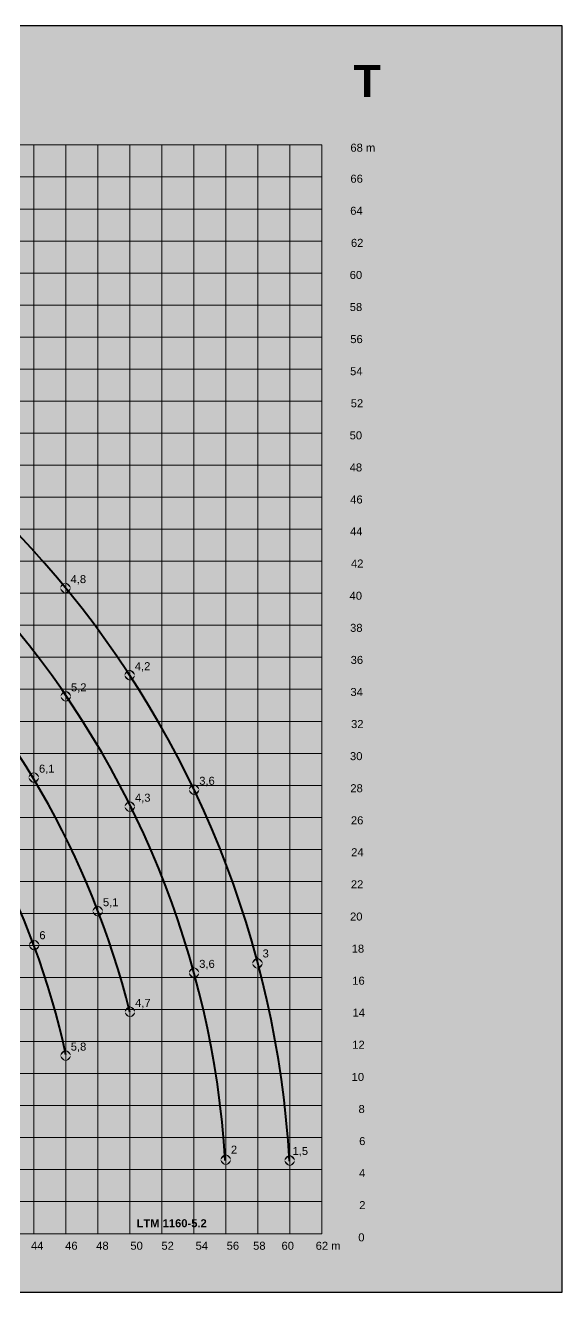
# Model space of a CAD drawing. Header units: millimetres. Extents: x -20671 to 76988, y -14746 to 75470.
# Drawn here: x 43469 to 76988, y -3684 to 75470 of the extents above; entities that cross this region are included whole.
import ezdxf

# ---------------------------------------------------------------- set-up
doc = ezdxf.new("R2010")
doc.units = ezdxf.units.MM
doc.layers.add('PDF_Geometry', color=7, linetype='Continuous', true_color=0xadadad)
doc.layers.add('PDF_Solid Fills', color=7, linetype='Continuous', true_color=0xfdc900)
doc.layers.add('PDF_Text', color=250, linetype='Continuous')
doc.styles.add('PDF Arial', font='arial.ttf')
doc.styles.add('PDF Arial Bold', font='arialbd.ttf')

msp = doc.modelspace()

# ---------------------------------------------------------------- hatches: boundary and pattern name
at = {"lineweight": 35, "true_color": 0xfff1c8, "transparency": 33554687}
h = msp.add_hatch(color=254, dxfattribs=at)
h.dxf.hatch_style = 1
h.paths.add_polyline_path([(76988, -3684), (-20671, -3684), (-20671, 75470), (76988, 75470)])
at = {"layer": 'PDF_Geometry', "lineweight": 40, "transparency": 16777216}
h = msp.add_hatch(color=250, dxfattribs=at)
h.paths.add_polyline_path([(45974, 40646, 0.414273), (45652, 40324)], flags=0)
h.paths.add_polyline_path([(46296, 40324, 0.414605), (45974, 40646)], flags=0)
h.paths.add_polyline_path([(45974, 40001, 0.414273), (46296, 40324)], flags=0)
h.paths.add_polyline_path([(45652, 40324, 0.413942), (45974, 40001)], flags=0)
h = msp.add_hatch(color=250, dxfattribs=at)
h.paths.add_polyline_path([(49991, 35205, 0.414273), (49669, 34882)], flags=0)
h.paths.add_polyline_path([(50314, 34882, 0.414605), (49991, 35205)], flags=0)
h.paths.add_polyline_path([(49991, 34560, 0.414273), (50314, 34882)], flags=0)
h.paths.add_polyline_path([(49669, 34882, 0.413942), (49991, 34560)], flags=0)
h = msp.add_hatch(color=250, dxfattribs=at)
h.paths.add_polyline_path([(45999, 33884, 0.414273), (45677, 33561)], flags=0)
h.paths.add_polyline_path([(46322, 33561, 0.414605), (45999, 33884)], flags=0)
h.paths.add_polyline_path([(45999, 33239, 0.414273), (46322, 33561)], flags=0)
h.paths.add_polyline_path([(45677, 33561, 0.413942), (45999, 33239)], flags=0)
h = msp.add_hatch(color=250, dxfattribs=at)
h.paths.add_polyline_path([(44000, 28807, 0.414273), (43677, 28484)], flags=0)
h.paths.add_polyline_path([(44322, 28484, 0.414605), (44000, 28807)], flags=0)
h.paths.add_polyline_path([(44000, 28162, 0.414273), (44322, 28484)], flags=0)
h.paths.add_polyline_path([(43677, 28484, 0.413942), (44000, 28162)], flags=0)
h = msp.add_hatch(color=250, dxfattribs=at)
h.paths.add_polyline_path([(54014, 28049, 0.414273), (53691, 27726)], flags=0)
h.paths.add_polyline_path([(54336, 27726, 0.414605), (54014, 28049)], flags=0)
h.paths.add_polyline_path([(54014, 27404, 0.414273), (54336, 27726)], flags=0)
h.paths.add_polyline_path([(53691, 27726, 0.413942), (54014, 27404)], flags=0)
h = msp.add_hatch(color=250, dxfattribs=at)
h.paths.add_polyline_path([(49999, 26992, 0.414273), (49677, 26670)], flags=0)
h.paths.add_polyline_path([(50322, 26670, 0.414605), (49999, 26992)], flags=0)
h.paths.add_polyline_path([(49999, 26347, 0.414273), (50322, 26670)], flags=0)
h.paths.add_polyline_path([(49677, 26670, 0.413942), (49999, 26347)], flags=0)
h = msp.add_hatch(color=250, dxfattribs=at)
h.paths.add_polyline_path([(47996, 20465, 0.414273), (47674, 20142)], flags=0)
h.paths.add_polyline_path([(48318, 20142, 0.414605), (47996, 20465)], flags=0)
h.paths.add_polyline_path([(47996, 19820, 0.414273), (48318, 20142)], flags=0)
h.paths.add_polyline_path([(47674, 20142, 0.413942), (47996, 19820)], flags=0)
h = msp.add_hatch(color=250, dxfattribs=at)
h.paths.add_polyline_path([(44023, 18342, 0.414273), (43701, 18019)], flags=0)
h.paths.add_polyline_path([(44346, 18019, 0.414605), (44023, 18342)], flags=0)
h.paths.add_polyline_path([(44023, 17697, 0.414273), (44346, 18019)], flags=0)
h.paths.add_polyline_path([(43701, 18019, 0.413942), (44023, 17697)], flags=0)
h = msp.add_hatch(color=250, dxfattribs=at)
h.paths.add_polyline_path([(57975, 17204, 0.414273), (57653, 16881)], flags=0)
h.paths.add_polyline_path([(58297, 16881, 0.414605), (57975, 17204)], flags=0)
h.paths.add_polyline_path([(57975, 16559, 0.414273), (58297, 16881)], flags=0)
h.paths.add_polyline_path([(57653, 16881, 0.413942), (57975, 16559)], flags=0)
h = msp.add_hatch(color=250, dxfattribs=at)
h.paths.add_polyline_path([(54013, 16613, 0.414273), (53690, 16290)], flags=0)
h.paths.add_polyline_path([(54335, 16290, 0.414605), (54013, 16613)], flags=0)
h.paths.add_polyline_path([(54013, 15968, 0.414273), (54335, 16290)], flags=0)
h.paths.add_polyline_path([(53690, 16290, 0.413942), (54013, 15968)], flags=0)
h = msp.add_hatch(color=250, dxfattribs=at)
h.paths.add_polyline_path([(50009, 14175, 0.414273), (49687, 13853)], flags=0)
h.paths.add_polyline_path([(50332, 13853, 0.414605), (50009, 14175)], flags=0)
h.paths.add_polyline_path([(50009, 13531, 0.414273), (50332, 13853)], flags=0)
h.paths.add_polyline_path([(49687, 13853, 0.413942), (50009, 13531)], flags=0)
h = msp.add_hatch(color=250, dxfattribs=at)
h.paths.add_polyline_path([(45987, 11446, 0.414273), (45664, 11123)], flags=0)
h.paths.add_polyline_path([(46309, 11123, 0.414605), (45987, 11446)], flags=0)
h.paths.add_polyline_path([(45987, 10801, 0.414273), (46309, 11123)], flags=0)
h.paths.add_polyline_path([(45664, 11123, 0.413942), (45987, 10801)], flags=0)
at = {"layer": 'PDF_Solid Fills', "transparency": 33554559}
h = msp.add_hatch(color=256, dxfattribs=at)
h.paths.add_polyline_path([(55995, 4938, 0.414273), (55672, 4616)], flags=0)
h.paths.add_polyline_path([(56317, 4616, 0.414605), (55995, 4938)], flags=0)
h.paths.add_polyline_path([(55995, 4294, 0.414273), (56317, 4616)], flags=0)
h.paths.add_polyline_path([(55672, 4616, 0.413942), (55995, 4294)], flags=0)
h = msp.add_hatch(color=256, dxfattribs=at)
h.paths.add_polyline_path([(59990, 4892, 0.414347), (59668, 4569)], flags=0)
h.paths.add_polyline_path([(60313, 4569, 0.414679), (59990, 4892)], flags=0)
h.paths.add_polyline_path([(59990, 4247, 0.414273), (60313, 4569)], flags=0)
h.paths.add_polyline_path([(59668, 4569, 0.413942), (59990, 4247)], flags=0)

# ---------------------------------------------------------------- linework, layer by layer
at = {"transparency": 16777216}
msp.add_lwpolyline([(76988, -3684), (-20671, -3684), (-20671, 75470), (76988, 75470)], close=True, dxfattribs=at)
at = {"layer": 'PDF_Geometry', "lineweight": 9, "transparency": 16777216}
for points in [[(62000, 67998), (0, 67998)], [(44000, 0), (44000, 67998)], [(45999, 0), (45999, 67998)], [(47999, 0), (47999, 67998)], [(49999, 0), (49999, 67998)], [(51999, 0), (51999, 67998)], [(53999, 0), (53999, 67998)], [(55999, 0), (55999, 67998)], [(57999, 0), (57999, 67998)], [(60000, 0), (60000, 67998)], [(62000, 0), (62000, 67998)], [(62000, 65998), (0, 65998)], [(62000, 63998), (0, 63998)], [(62000, 61998), (0, 61998)], [(62000, 59998), (0, 59998)], [(62000, 57998), (0, 57998)], [(62000, 55998), (0, 55998)], [(62000, 53999), (0, 53999)], [(62000, 51999), (0, 51999)], [(62000, 49999), (0, 49999)], [(62000, 47999), (0, 47999)], [(62000, 45999), (0, 45999)], [(62000, 43999), (0, 43999)], [(62000, 41999), (0, 41999)], [(62000, 39999), (0, 39999)], [(62000, 37999), (0, 37999)], [(62000, 35999), (0, 35999)], [(62000, 33999), (0, 33999)], [(62000, 31999), (0, 31999)], [(62000, 29999), (0, 29999)], [(62000, 27999), (0, 27999)], [(62000, 25999), (0, 25999)], [(62000, 23999), (0, 23999)], [(62000, 21999), (0, 21999)], [(62000, 20000), (0, 20000)], [(62000, 18000), (0, 18000)], [(62000, 16000), (0, 16000)], [(62000, 14000), (0, 14000)], [(62000, 12000), (0, 12000)], [(62000, 10000), (0, 10000)], [(62000, 8000), (0, 8000)], [(62000, 6000), (0, 6000)], [(62000, 4000), (0, 4000)], [(62000, 2000), (0, 2000)], [(62000, 0), (0, 0)]]:
    msp.add_lwpolyline(points, dxfattribs=at)
at = {"layer": 'PDF_Geometry', "color": 250, "lineweight": 40, "transparency": 16777216}
for centre, radius, start, end in [((-1814, 1031), 61884, 3.2367, 77.1016), ((-1920, 938), 57999, 3.59497, 77.12848), ((-1919, 938), 53498, 13.95904, 77.12638), ((-1920, 937), 49000, 12.05256, 77.12258)]:
    msp.add_arc(centre, radius, start, end, dxfattribs=at)

# ---------------------------------------------------------------- texts
at = {"layer": 'PDF_Text', "transparency": 16777216, "attachment_point": 7}
for s, insert, char_height, style in [('T', (63984, 71001), 2000, 'PDF Arial Bold'), ('68 m', (63785, 67571), 500, 'PDF Arial'), ('66', (63785, 65634), 500, 'PDF Arial'), ('64', (63773, 63631), 500, 'PDF Arial'), ('62', (63818, 61627), 500, 'PDF Arial'), ('60', (63744, 59623), 500, 'PDF Arial'), ('58', (63745, 57620), 500, 'PDF Arial'), ('56', (63778, 55616), 500, 'PDF Arial'), ('54', (63766, 53612), 500, 'PDF Arial'), ('52', (63808, 51609), 500, 'PDF Arial'), ('50', (63738, 49605), 500, 'PDF Arial'), ('48', (63740, 47601), 500, 'PDF Arial'), ('46', (63773, 45598), 500, 'PDF Arial'), ('44', (63762, 43610), 500, 'PDF Arial'), ('42', (63821, 41606), 500, 'PDF Arial'), ('4,8', (46296, 40541), 500, 'PDF Arial'), ('40', (63733, 39587), 500, 'PDF Arial'), ('38', (63766, 37583), 500, 'PDF Arial'), ('4,2', (50313, 35100), 500, 'PDF Arial'), ('36', (63800, 35579), 500, 'PDF Arial'), ('5,2', (46321, 33779), 500, 'PDF Arial'), ('34', (63788, 33576), 500, 'PDF Arial'), ('32', (63828, 31572), 500, 'PDF Arial'), ('30', (63760, 29569), 500, 'PDF Arial'), ('6,1', (44321, 28702), 500, 'PDF Arial'), ('3,6', (54336, 27944), 500, 'PDF Arial'), ('28', (63781, 27565), 500, 'PDF Arial'), ('4,3', (50321, 26887), 500, 'PDF Arial'), ('26', (63818, 25561), 500, 'PDF Arial'), ('24', (63833, 23573), 500, 'PDF Arial'), ('22', (63814, 21570), 500, 'PDF Arial'), ('5,1', (48318, 20360), 500, 'PDF Arial'), ('20', (63763, 19550), 500, 'PDF Arial'), ('6', (44345, 18384), 500, 'PDF Arial'), ('3', (58297, 17246), 500, 'PDF Arial'), ('18', (63867, 17547), 500, 'PDF Arial'), ('3,6', (54335, 16508), 500, 'PDF Arial'), ('16', (63902, 15543), 500, 'PDF Arial'), ('4,7', (50331, 14071), 500, 'PDF Arial'), ('14', (63917, 13555), 500, 'PDF Arial'), ('5,8', (46309, 11341), 500, 'PDF Arial'), ('12', (63901, 11551), 500, 'PDF Arial'), ('10', (63862, 9532), 500, 'PDF Arial'), ('8', (64291, 7528), 500, 'PDF Arial'), ('6', (64332, 5525), 500, 'PDF Arial'), ('2', (56317, 4997), 500, 'PDF Arial'), ('1,5', (60167, 4822), 500, 'PDF Arial'), ('4', (64323, 3537), 500, 'PDF Arial'), ('2', (64338, 1533), 500, 'PDF Arial'), (' LTM 1160-5.2', (50228, 395), 500, 'PDF Arial Bold'), ('0', (64277, -486), 500, 'PDF Arial'), ('14       16        18      20       22      24      26      28       30     32      34       36      38      40      42       44       46      48       50      52       54      56', (13542, -1010), 500, 'PDF Arial'), ('58', (57705, -1012), 500, 'PDF Arial'), ('60       62 m', (59480, -1012), 500, 'PDF Arial')]:
    msp.add_mtext(s, dxfattribs=dict(at, insert=insert, char_height=char_height, style=style))

doc.saveas('drawing.dxf')
